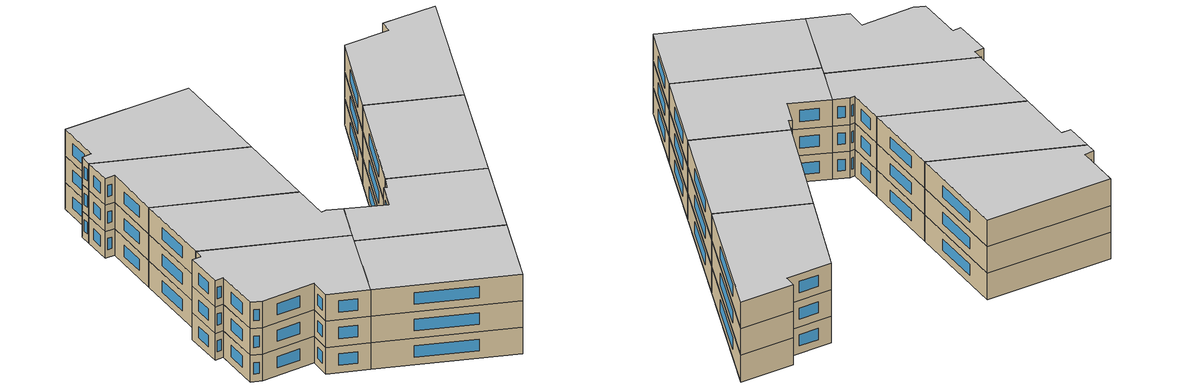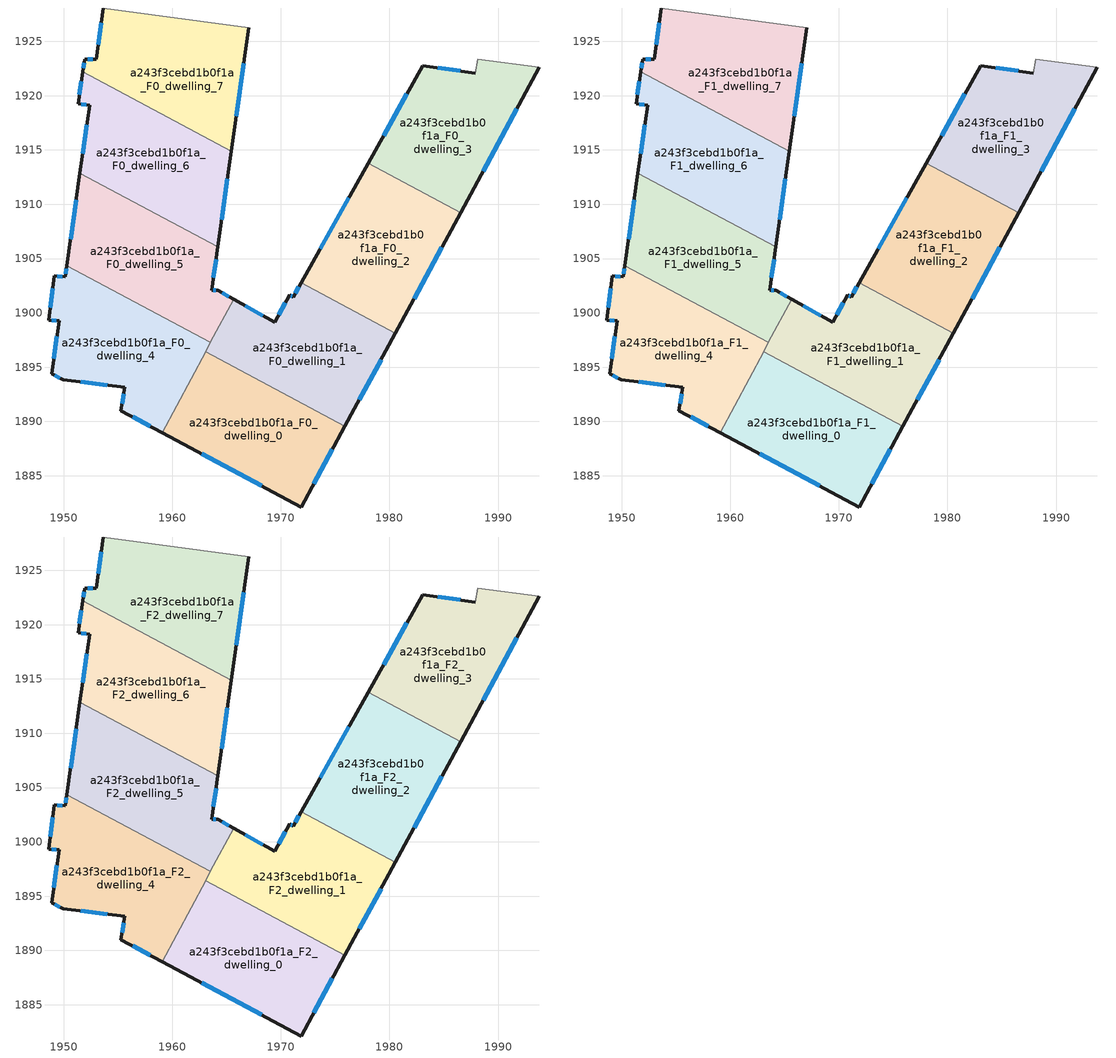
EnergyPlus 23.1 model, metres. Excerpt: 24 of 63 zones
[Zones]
a243f3cebd1b0f1a_F0_dwelling_0
 floor ground (EU_floor_Construction): 1975.91,1889.56 1971.88,1882.13 1959.08,1888.97 1963.07,1896.42 z0
 wall outside (EU_wall_Construction): 1959.08,1888.97 1971.88,1882.13 1975.91,1889.56 z0:3
 wall to a243f3cebd1b0f1a_F0_dwelling_1 (EU_wall_Construction): 1975.91,1889.56 1963.07,1896.42 z0:3
 wall to a243f3cebd1b0f1a_F0_dwelling_4 (EU_wall_Construction): 1963.07,1896.42 1959.08,1888.97 z0:3
 window (EU_Window_Construction): 1973.03,1884.25 1974.76,1887.44 / 1962.74,1887.01 1968.22,1884.08 z0.86:2.14
a243f3cebd1b0f1a_F0_dwelling_1
 floor ground (EU_floor_Construction): 1980.55,1898.13 1975.91,1889.56 1963.07,1896.42 1965.65,1901.26 1969.44,1899.12 1970.8,1901.66 1971.14,1901.45 1971.88,1902.77 z0
 wall outside (EU_wall_Construction): 1975.91,1889.56 1980.55,1898.13 / 1971.88,1902.77 1971.14,1901.45 1970.8,1901.66 1969.44,1899.12 1965.65,1901.26 z0:3
 wall to a243f3cebd1b0f1a_F0_dwelling_2 (EU_wall_Construction): 1980.55,1898.13 1971.88,1902.77 z0:3
 wall to a243f3cebd1b0f1a_F0_dwelling_5 (EU_wall_Construction): 1965.65,1901.26 1963.52,1897.28 z0:3
 wall to a243f3cebd1b0f1a_F0_dwelling_4 (EU_wall_Construction): 1963.52,1897.28 1963.07,1896.42 z0:3
 window (EU_Window_Construction): 1977.23,1892.01 1979.23,1895.68 / 1968.36,1899.73 1966.73,1900.65 / 1970.41,1900.94 1969.83,1899.85 / 1971.04,1901.51 1970.9,1901.6 / 1971.67,1902.39 1971.35,1901.83 z0.86:2.14
a243f3cebd1b0f1a_F0_dwelling_2
 floor ground (EU_floor_Construction): 1986.55,1909.21 1980.55,1898.13 1971.88,1902.77 1978.03,1913.77 z0
 wall outside (EU_wall_Construction): 1978.03,1913.77 1971.88,1902.77 / 1980.55,1898.13 1986.55,1909.21 z0:3
 wall to a243f3cebd1b0f1a_F0_dwelling_3 (EU_wall_Construction): 1986.55,1909.21 1978.03,1913.77 z0:3
 window (EU_Window_Construction): 1976.27,1910.62 1973.64,1905.91 / 1982.27,1901.3 1984.84,1906.04 z0.86:2.14
a243f3cebd1b0f1a_F0_dwelling_3
 floor ground (EU_floor_Construction): 1993.81,1922.6 1986.55,1909.21 1978.03,1913.77 1983.05,1922.75 1987.9,1922.09 1988.12,1923.38 z0
 wall outside (EU_wall_Construction): 1986.55,1909.21 1993.81,1922.6 / 1987.9,1922.09 1983.05,1922.75 1978.03,1913.77 z0:3
 wall adiabatic (EU_wall_Construction): 1993.81,1922.6 1988.12,1923.38 1987.9,1922.09 z0:3
 window (EU_Window_Construction): 1988.63,1913.04 1991.74,1918.77 / 1981.62,1920.18 1979.46,1916.33 / 1986.51,1922.28 1984.44,1922.56 z0.86:2.14
a243f3cebd1b0f1a_F0_dwelling_4
 floor ground (EU_floor_Construction): 1963.52,1897.28 1959.08,1888.97 1955.27,1891 1955.64,1893.17 1949.97,1893.84 1948.9,1894.41 1949.58,1899.26 1948.62,1899.32 1949.14,1903.42 1950.16,1903.3 1950.3,1904.34 z0
 wall outside (EU_wall_Construction): 1950.3,1904.34 1950.16,1903.3 1949.14,1903.42 1948.62,1899.32 1949.58,1899.26 1948.9,1894.41 1949.97,1893.84 1955.64,1893.17 1955.27,1891 1959.08,1888.97 z0:3
 wall to a243f3cebd1b0f1a_F0_dwelling_5 (EU_wall_Construction): 1963.52,1897.28 1950.3,1904.34 z0:3
 window (EU_Window_Construction): 1951.59,1893.65 1954.02,1893.36 / 1949.21,1894.25 1949.67,1894 / 1949.39,1897.87 1949.1,1895.8 / 1948.89,1899.3 1949.31,1899.27 / 1948.99,1902.25 1948.77,1900.49 / 1949.87,1903.34 1949.43,1903.39 / 1950.26,1904.05 1950.2,1903.6 / 1956.36,1890.42 1957.99,1889.55 / 1955.53,1892.55 1955.38,1891.62 z0.86:2.14
a243f3cebd1b0f1a_F0_dwelling_5
 floor ground (EU_floor_Construction): 1964.2,1906.09 1963.64,1902.09 1964.17,1902.09 1965.65,1901.26 1963.52,1897.28 1950.3,1904.34 1951.51,1912.87 z0
 wall outside (EU_wall_Construction): 1951.51,1912.87 1950.3,1904.34 / 1965.65,1901.26 1964.17,1902.09 1963.64,1902.09 1964.2,1906.09 z0:3
 wall to a243f3cebd1b0f1a_F0_dwelling_6 (EU_wall_Construction): 1964.2,1906.09 1951.51,1912.87 z0:3
 window (EU_Window_Construction): 1951.16,1910.44 1950.65,1906.78 / 1963.8,1903.23 1964.04,1904.95 / 1964.02,1902.09 1963.79,1902.09 / 1965.23,1901.49 1964.59,1901.85 z0.86:2.14
a243f3cebd1b0f1a_F0_dwelling_6
 floor ground (EU_floor_Construction): 1965.44,1914.88 1964.2,1906.09 1951.51,1912.87 1952.39,1919.11 1951.34,1919.24 1951.76,1922.19 z0
 wall outside (EU_wall_Construction): 1964.2,1906.09 1965.44,1914.88 / 1951.76,1922.19 1951.34,1919.24 1952.39,1919.11 1951.51,1912.87 z0:3
 wall to a243f3cebd1b0f1a_F0_dwelling_7 (EU_wall_Construction): 1965.44,1914.88 1951.76,1922.19 z0:3
 window (EU_Window_Construction): 1964.55,1908.6 1965.08,1912.36 / 1952.14,1917.33 1951.76,1914.66 / 1951.64,1919.2 1952.09,1919.15 / 1951.64,1921.34 1951.46,1920.08 z0.86:2.14
a243f3cebd1b0f1a_F0_dwelling_7
 floor ground (EU_floor_Construction): 1967.04,1926.25 1965.44,1914.88 1951.76,1922.19 1951.93,1923.38 1952.98,1923.33 1953.65,1928.07 z0
 wall outside (EU_wall_Construction): 1965.44,1914.88 1967.04,1926.25 / 1953.65,1928.07 1952.98,1923.33 1951.93,1923.38 1951.76,1922.19 z0:3
 wall adiabatic (EU_wall_Construction): 1967.04,1926.25 1953.65,1928.07 z0:3
 window (EU_Window_Construction): 1965.89,1918.13 1966.58,1923 / 1951.88,1923.04 1951.81,1922.53 / 1952.68,1923.34 1952.23,1923.36 / 1953.46,1926.72 1953.18,1924.69 z0.86:2.14
a243f3cebd1b0f1a_F1_dwelling_0
 floor to a243f3cebd1b0f1a_F0_dwelling_0 (EU_floor_Construction): 1975.91,1889.56 1971.88,1882.13 1959.08,1888.97 1963.07,1896.42 z3
 wall outside (EU_wall_Construction): 1959.08,1888.97 1971.88,1882.13 1975.91,1889.56 z3:6
 wall to a243f3cebd1b0f1a_F1_dwelling_1 (EU_wall_Construction): 1975.91,1889.56 1963.07,1896.42 z3:6
 wall to a243f3cebd1b0f1a_F1_dwelling_4 (EU_wall_Construction): 1963.07,1896.42 1959.08,1888.97 z3:6
 window (EU_Window_Construction): 1973.03,1884.25 1974.76,1887.44 / 1962.74,1887.01 1968.22,1884.08 z3.86:5.14
a243f3cebd1b0f1a_F1_dwelling_1
 floor to a243f3cebd1b0f1a_F0_dwelling_1 (EU_floor_Construction): 1980.55,1898.13 1975.91,1889.56 1963.07,1896.42 1965.65,1901.26 1969.44,1899.12 1970.8,1901.66 1971.14,1901.45 1971.88,1902.77 z3
 wall outside (EU_wall_Construction): 1975.91,1889.56 1980.55,1898.13 / 1971.88,1902.77 1971.14,1901.45 1970.8,1901.66 1969.44,1899.12 1965.65,1901.26 z3:6
 wall to a243f3cebd1b0f1a_F1_dwelling_2 (EU_wall_Construction): 1980.55,1898.13 1971.88,1902.77 z3:6
 wall to a243f3cebd1b0f1a_F1_dwelling_5 (EU_wall_Construction): 1965.65,1901.26 1963.52,1897.28 z3:6
 wall to a243f3cebd1b0f1a_F1_dwelling_4 (EU_wall_Construction): 1963.52,1897.28 1963.07,1896.42 z3:6
 window (EU_Window_Construction): 1977.23,1892.01 1979.23,1895.68 / 1968.36,1899.73 1966.73,1900.65 / 1970.41,1900.94 1969.83,1899.85 / 1971.04,1901.51 1970.9,1901.6 / 1971.67,1902.39 1971.35,1901.83 z3.86:5.14
a243f3cebd1b0f1a_F1_dwelling_2
 floor to a243f3cebd1b0f1a_F0_dwelling_2 (EU_floor_Construction): 1986.55,1909.21 1980.55,1898.13 1971.88,1902.77 1978.03,1913.77 z3
 wall outside (EU_wall_Construction): 1978.03,1913.77 1971.88,1902.77 / 1980.55,1898.13 1986.55,1909.21 z3:6
 wall to a243f3cebd1b0f1a_F1_dwelling_3 (EU_wall_Construction): 1986.55,1909.21 1978.03,1913.77 z3:6
 window (EU_Window_Construction): 1976.27,1910.62 1973.64,1905.91 / 1982.27,1901.3 1984.84,1906.04 z3.86:5.14
a243f3cebd1b0f1a_F1_dwelling_3
 floor to a243f3cebd1b0f1a_F0_dwelling_3 (EU_floor_Construction): 1993.81,1922.6 1986.55,1909.21 1978.03,1913.77 1983.05,1922.75 1987.9,1922.09 1988.12,1923.38 z3
 wall outside (EU_wall_Construction): 1986.55,1909.21 1993.81,1922.6 / 1987.9,1922.09 1983.05,1922.75 1978.03,1913.77 z3:6
 wall adiabatic (EU_wall_Construction): 1993.81,1922.6 1988.12,1923.38 1987.9,1922.09 z3:6
 window (EU_Window_Construction): 1988.63,1913.04 1991.74,1918.77 / 1981.62,1920.18 1979.46,1916.33 / 1986.51,1922.28 1984.44,1922.56 z3.86:5.14
a243f3cebd1b0f1a_F1_dwelling_4
 floor to a243f3cebd1b0f1a_F0_dwelling_4 (EU_floor_Construction): 1963.52,1897.28 1959.08,1888.97 1955.27,1891 1955.64,1893.17 1949.97,1893.84 1948.9,1894.41 1949.58,1899.26 1948.62,1899.32 1949.14,1903.42 1950.16,1903.3 1950.3,1904.34 z3
 wall outside (EU_wall_Construction): 1950.3,1904.34 1950.16,1903.3 1949.14,1903.42 1948.62,1899.32 1949.58,1899.26 1948.9,1894.41 1949.97,1893.84 1955.64,1893.17 1955.27,1891 1959.08,1888.97 z3:6
 wall to a243f3cebd1b0f1a_F1_dwelling_5 (EU_wall_Construction): 1963.52,1897.28 1950.3,1904.34 z3:6
 window (EU_Window_Construction): 1951.59,1893.65 1954.02,1893.36 / 1949.21,1894.25 1949.67,1894 / 1949.39,1897.87 1949.1,1895.8 / 1948.89,1899.3 1949.31,1899.27 / 1948.99,1902.25 1948.77,1900.49 / 1949.87,1903.34 1949.43,1903.39 / 1950.26,1904.05 1950.2,1903.6 / 1956.36,1890.42 1957.99,1889.55 / 1955.53,1892.55 1955.38,1891.62 z3.86:5.14
a243f3cebd1b0f1a_F1_dwelling_5
 floor to a243f3cebd1b0f1a_F0_dwelling_5 (EU_floor_Construction): 1964.2,1906.09 1963.64,1902.09 1964.17,1902.09 1965.65,1901.26 1963.52,1897.28 1950.3,1904.34 1951.51,1912.87 z3
 wall outside (EU_wall_Construction): 1951.51,1912.87 1950.3,1904.34 / 1965.65,1901.26 1964.17,1902.09 1963.64,1902.09 1964.2,1906.09 z3:6
 wall to a243f3cebd1b0f1a_F1_dwelling_6 (EU_wall_Construction): 1964.2,1906.09 1951.51,1912.87 z3:6
 window (EU_Window_Construction): 1951.16,1910.44 1950.65,1906.78 / 1963.8,1903.23 1964.04,1904.95 / 1964.02,1902.09 1963.79,1902.09 / 1965.23,1901.49 1964.59,1901.85 z3.86:5.14
a243f3cebd1b0f1a_F1_dwelling_6
 floor to a243f3cebd1b0f1a_F0_dwelling_6 (EU_floor_Construction): 1965.44,1914.88 1964.2,1906.09 1951.51,1912.87 1952.39,1919.11 1951.34,1919.24 1951.76,1922.19 z3
 wall outside (EU_wall_Construction): 1964.2,1906.09 1965.44,1914.88 / 1951.76,1922.19 1951.34,1919.24 1952.39,1919.11 1951.51,1912.87 z3:6
 wall to a243f3cebd1b0f1a_F1_dwelling_7 (EU_wall_Construction): 1965.44,1914.88 1951.76,1922.19 z3:6
 window (EU_Window_Construction): 1964.55,1908.6 1965.08,1912.36 / 1952.14,1917.33 1951.76,1914.66 / 1951.64,1919.2 1952.09,1919.15 / 1951.64,1921.34 1951.46,1920.08 z3.86:5.14
a243f3cebd1b0f1a_F1_dwelling_7
 floor to a243f3cebd1b0f1a_F0_dwelling_7 (EU_floor_Construction): 1967.04,1926.25 1965.44,1914.88 1951.76,1922.19 1951.93,1923.38 1952.98,1923.33 1953.65,1928.07 z3
 wall outside (EU_wall_Construction): 1965.44,1914.88 1967.04,1926.25 / 1953.65,1928.07 1952.98,1923.33 1951.93,1923.38 1951.76,1922.19 z3:6
 wall adiabatic (EU_wall_Construction): 1967.04,1926.25 1953.65,1928.07 z3:6
 window (EU_Window_Construction): 1965.89,1918.13 1966.58,1923 / 1951.88,1923.04 1951.81,1922.53 / 1952.68,1923.34 1952.23,1923.36 / 1953.46,1926.72 1953.18,1924.69 z3.86:5.14
a243f3cebd1b0f1a_F2_dwelling_0
 floor to a243f3cebd1b0f1a_F1_dwelling_0 (EU_floor_Construction): 1975.91,1889.56 1971.88,1882.13 1959.08,1888.97 1963.07,1896.42 z6
 wall outside (EU_wall_Construction): 1959.08,1888.97 1971.88,1882.13 1975.91,1889.56 z6:9
 wall to a243f3cebd1b0f1a_F2_dwelling_1 (EU_wall_Construction): 1975.91,1889.56 1963.07,1896.42 z6:9
 wall to a243f3cebd1b0f1a_F2_dwelling_4 (EU_wall_Construction): 1963.07,1896.42 1959.08,1888.97 z6:9
 window (EU_Window_Construction): 1973.03,1884.25 1974.76,1887.44 / 1962.74,1887.01 1968.22,1884.08 z6.86:8.14
 ceiling to a243f3cebd1b0f1a_F3_dwelling_0 (EU_floor_Construction): 1971.88,1882.13 1975.91,1889.56 1963.07,1896.42 1959.08,1888.97 z9
a243f3cebd1b0f1a_F2_dwelling_1
 floor to a243f3cebd1b0f1a_F1_dwelling_1 (EU_floor_Construction): 1980.55,1898.13 1975.91,1889.56 1963.07,1896.42 1965.65,1901.26 1969.44,1899.12 1970.8,1901.66 1971.14,1901.45 1971.88,1902.77 z6
 wall outside (EU_wall_Construction): 1975.91,1889.56 1980.55,1898.13 / 1971.88,1902.77 1971.14,1901.45 1970.8,1901.66 1969.44,1899.12 1965.65,1901.26 z6:9
 wall to a243f3cebd1b0f1a_F2_dwelling_2 (EU_wall_Construction): 1980.55,1898.13 1971.88,1902.77 z6:9
 wall to a243f3cebd1b0f1a_F2_dwelling_5 (EU_wall_Construction): 1965.65,1901.26 1963.52,1897.28 z6:9
 wall to a243f3cebd1b0f1a_F2_dwelling_4 (EU_wall_Construction): 1963.52,1897.28 1963.07,1896.42 z6:9
 window (EU_Window_Construction): 1977.23,1892.01 1979.23,1895.68 / 1968.36,1899.73 1966.73,1900.65 / 1970.41,1900.94 1969.83,1899.85 / 1971.04,1901.51 1970.9,1901.6 / 1971.67,1902.39 1971.35,1901.83 z6.86:8.14
 ceiling to a243f3cebd1b0f1a_F3_dwelling_1 (EU_floor_Construction): 1975.91,1889.56 1980.55,1898.13 1971.88,1902.77 1971.14,1901.45 1970.8,1901.66 1969.44,1899.12 1965.65,1901.26 1963.07,1896.42 z9
a243f3cebd1b0f1a_F2_dwelling_2
 floor to a243f3cebd1b0f1a_F1_dwelling_2 (EU_floor_Construction): 1986.55,1909.21 1980.55,1898.13 1971.88,1902.77 1978.03,1913.77 z6
 wall outside (EU_wall_Construction): 1978.03,1913.77 1971.88,1902.77 / 1980.55,1898.13 1986.55,1909.21 z6:9
 wall to a243f3cebd1b0f1a_F2_dwelling_3 (EU_wall_Construction): 1986.55,1909.21 1978.03,1913.77 z6:9
 window (EU_Window_Construction): 1976.27,1910.62 1973.64,1905.91 / 1982.27,1901.3 1984.84,1906.04 z6.86:8.14
 ceiling to a243f3cebd1b0f1a_F3_dwelling_2 (EU_floor_Construction): 1980.55,1898.13 1986.55,1909.21 1978.03,1913.77 1971.88,1902.77 z9
a243f3cebd1b0f1a_F2_dwelling_3
 floor to a243f3cebd1b0f1a_F1_dwelling_3 (EU_floor_Construction): 1993.81,1922.6 1986.55,1909.21 1978.03,1913.77 1983.05,1922.75 1987.9,1922.09 1988.12,1923.38 z6
 wall outside (EU_wall_Construction): 1986.55,1909.21 1993.81,1922.6 / 1987.9,1922.09 1983.05,1922.75 1978.03,1913.77 z6:9
 wall adiabatic (EU_wall_Construction): 1993.81,1922.6 1988.12,1923.38 1987.9,1922.09 z6:9
 window (EU_Window_Construction): 1988.63,1913.04 1991.74,1918.77 / 1981.62,1920.18 1979.46,1916.33 / 1986.51,1922.28 1984.44,1922.56 z6.86:8.14
 ceiling to a243f3cebd1b0f1a_F3_dwelling_3 (EU_floor_Construction): 1986.55,1909.21 1993.81,1922.6 1988.12,1923.38 1987.9,1922.09 1983.05,1922.75 1978.03,1913.77 z9
a243f3cebd1b0f1a_F2_dwelling_4
 floor to a243f3cebd1b0f1a_F1_dwelling_4 (EU_floor_Construction): 1963.52,1897.28 1959.08,1888.97 1955.27,1891 1955.64,1893.17 1949.97,1893.84 1948.9,1894.41 1949.58,1899.26 1948.62,1899.32 1949.14,1903.42 1950.16,1903.3 1950.3,1904.34 z6
 wall outside (EU_wall_Construction): 1950.3,1904.34 1950.16,1903.3 1949.14,1903.42 1948.62,1899.32 1949.58,1899.26 1948.9,1894.41 1949.97,1893.84 1955.64,1893.17 1955.27,1891 1959.08,1888.97 z6:9
 wall to a243f3cebd1b0f1a_F2_dwelling_5 (EU_wall_Construction): 1963.52,1897.28 1950.3,1904.34 z6:9
 window (EU_Window_Construction): 1951.59,1893.65 1954.02,1893.36 / 1949.21,1894.25 1949.67,1894 / 1949.39,1897.87 1949.1,1895.8 / 1948.89,1899.3 1949.31,1899.27 / 1948.99,1902.25 1948.77,1900.49 / 1949.87,1903.34 1949.43,1903.39 / 1950.26,1904.05 1950.2,1903.6 / 1956.36,1890.42 1957.99,1889.55 / 1955.53,1892.55 1955.38,1891.62 z6.86:8.14
 ceiling to a243f3cebd1b0f1a_F3_dwelling_4 (EU_floor_Construction): 1959.08,1888.97 1963.52,1897.28 1950.3,1904.34 1950.16,1903.3 1949.14,1903.42 1948.62,1899.32 1949.58,1899.26 1948.9,1894.41 1949.97,1893.84 1955.64,1893.17 1955.27,1891 z9
a243f3cebd1b0f1a_F2_dwelling_5
 floor to a243f3cebd1b0f1a_F1_dwelling_5 (EU_floor_Construction): 1964.2,1906.09 1963.64,1902.09 1964.17,1902.09 1965.65,1901.26 1963.52,1897.28 1950.3,1904.34 1951.51,1912.87 z6
 wall outside (EU_wall_Construction): 1951.51,1912.87 1950.3,1904.34 / 1965.65,1901.26 1964.17,1902.09 1963.64,1902.09 1964.2,1906.09 z6:9
 wall to a243f3cebd1b0f1a_F2_dwelling_6 (EU_wall_Construction): 1964.2,1906.09 1951.51,1912.87 z6:9
 window (EU_Window_Construction): 1951.16,1910.44 1950.65,1906.78 / 1963.8,1903.23 1964.04,1904.95 / 1964.02,1902.09 1963.79,1902.09 / 1965.23,1901.49 1964.59,1901.85 z6.86:8.14
 ceiling to a243f3cebd1b0f1a_F3_dwelling_5 (EU_floor_Construction): 1963.52,1897.28 1965.65,1901.26 1964.17,1902.09 1963.64,1902.09 1964.2,1906.09 1951.51,1912.87 1950.3,1904.34 z9
a243f3cebd1b0f1a_F2_dwelling_6
 floor to a243f3cebd1b0f1a_F1_dwelling_6 (EU_floor_Construction): 1965.44,1914.88 1964.2,1906.09 1951.51,1912.87 1952.39,1919.11 1951.34,1919.24 1951.76,1922.19 z6
 wall outside (EU_wall_Construction): 1964.2,1906.09 1965.44,1914.88 / 1951.76,1922.19 1951.34,1919.24 1952.39,1919.11 1951.51,1912.87 z6:9
 wall to a243f3cebd1b0f1a_F2_dwelling_7 (EU_wall_Construction): 1965.44,1914.88 1951.76,1922.19 z6:9
 window (EU_Window_Construction): 1964.55,1908.6 1965.08,1912.36 / 1952.14,1917.33 1951.76,1914.66 / 1951.64,1919.2 1952.09,1919.15 / 1951.64,1921.34 1951.46,1920.08 z6.86:8.14
 ceiling to a243f3cebd1b0f1a_F3_dwelling_6 (EU_floor_Construction): 1964.2,1906.09 1965.44,1914.88 1951.76,1922.19 1951.34,1919.24 1952.39,1919.11 1951.51,1912.87 z9
a243f3cebd1b0f1a_F2_dwelling_7
 floor to a243f3cebd1b0f1a_F1_dwelling_7 (EU_floor_Construction): 1967.04,1926.25 1965.44,1914.88 1951.76,1922.19 1951.93,1923.38 1952.98,1923.33 1953.65,1928.07 z6
 wall outside (EU_wall_Construction): 1965.44,1914.88 1967.04,1926.25 / 1953.65,1928.07 1952.98,1923.33 1951.93,1923.38 1951.76,1922.19 z6:9
 wall adiabatic (EU_wall_Construction): 1967.04,1926.25 1953.65,1928.07 z6:9
 window (EU_Window_Construction): 1965.89,1918.13 1966.58,1923 / 1951.88,1923.04 1951.81,1922.53 / 1952.68,1923.34 1952.23,1923.36 / 1953.46,1926.72 1953.18,1924.69 z6.86:8.14
 ceiling to a243f3cebd1b0f1a_F3_dwelling_7 (EU_floor_Construction): 1965.44,1914.88 1967.04,1926.25 1953.65,1928.07 1952.98,1923.33 1951.93,1923.38 1951.76,1922.19 z9
[Building]
EU S2 Campaign: North Axis=0; Terrain=City; Solar Distribution=FullExterior
[Site:Location]
Helsinki-Vantaa.AP: Latitude=60.317; Longitude=24.963; Time Zone=2; Elevation=54.6
[SizingPeriod:WeatherFileDays]
AnnualSizingPeriod: Begin Month=1; Begin Day of Month=1; End Month=12; End Day of Month=31; Day of Week for Start Day=Monday; Use Weather File Daylight Saving Period=No; Use Weather File Rain and Snow Indicators=No
[MATERIAL]
EU_InternalMass_Material: Roughness=MediumRough; Thickness=0.1; Conductivity=1; Density=1800; Specific Heat=900; Thermal Absorptance=0.9; Solar Absorptance=0.7; Visible Absorptance=0.7
[MATERIAL:NOMASS] Roughness=MediumRough; Thermal Absorptance=0.9; Solar Absorptance=0.7; Visible Absorptance=0.7
Name | Thermal Resistance
EU_wall_NoMass | 1.10183
EU_floor_NoMass | 1.70606
[WINDOWMATERIAL:SIMPLEGLAZINGSYSTEM]
EU_Window_SimpleGlazing: UFactor=3.11035; Solar Heat Gain Coefficient=0.8; Visible Transmittance=0.8
[CONSTRUCTION]
EU_wall_Construction: EU_wall_NoMass
EU_floor_Construction: EU_floor_NoMass
EU_Window_Construction: EU_Window_SimpleGlazing
EU_InternalMass_Construction: EU_InternalMass_Material
[ZONE] Type=1; Multiplier=1; Ceiling Height=autocalculate; Floor Area=autocalculate; Part of Total Floor Area=Yes
Name | Volume
a243f3cebd1b0f1a_F0_dwelling_0; a243f3cebd1b0f1a_F1_dwelling_0; a243f3cebd1b0f1a_F2_dwelling_0 | 368.547
a243f3cebd1b0f1a_F0_dwelling_1; a243f3cebd1b0f1a_F1_dwelling_1; a243f3cebd1b0f1a_F2_dwelling_1 | 368.505
a243f3cebd1b0f1a_F0_dwelling_2; a243f3cebd1b0f1a_F1_dwelling_2; a243f3cebd1b0f1a_F2_dwelling_2 | 368.54
a243f3cebd1b0f1a_F0_dwelling_3; a243f3cebd1b0f1a_F1_dwelling_3; a243f3cebd1b0f1a_F2_dwelling_3 | 368.542
a243f3cebd1b0f1a_F0_dwelling_4; a243f3cebd1b0f1a_F1_dwelling_4; a243f3cebd1b0f1a_F2_dwelling_4 | 368.519
a243f3cebd1b0f1a_F0_dwelling_5; a243f3cebd1b0f1a_F1_dwelling_5; a243f3cebd1b0f1a_F2_dwelling_5 | 368.523
a243f3cebd1b0f1a_F0_dwelling_6; a243f3cebd1b0f1a_F1_dwelling_6; a243f3cebd1b0f1a_F2_dwelling_6 | 368.536
a243f3cebd1b0f1a_F0_dwelling_7; a243f3cebd1b0f1a_F1_dwelling_7; a243f3cebd1b0f1a_F2_dwelling_7 | 368.525
[INTERNALMASS] Construction=EU_InternalMass_Construction
Name | Zone or ZoneList | Surface Area
a243f3cebd1b0f1a_F0_dwelling_0_EU_InternalMass | a243f3cebd1b0f1a_F0_dwelling_0 | 122.849
a243f3cebd1b0f1a_F0_dwelling_1_EU_InternalMass | a243f3cebd1b0f1a_F0_dwelling_1 | 122.835
a243f3cebd1b0f1a_F0_dwelling_2_EU_InternalMass | a243f3cebd1b0f1a_F0_dwelling_2 | 122.846
a243f3cebd1b0f1a_F0_dwelling_3_EU_InternalMass | a243f3cebd1b0f1a_F0_dwelling_3 | 122.847
a243f3cebd1b0f1a_F0_dwelling_4_EU_InternalMass | a243f3cebd1b0f1a_F0_dwelling_4 | 122.84
a243f3cebd1b0f1a_F0_dwelling_5_EU_InternalMass | a243f3cebd1b0f1a_F0_dwelling_5 | 122.841
a243f3cebd1b0f1a_F0_dwelling_6_EU_InternalMass | a243f3cebd1b0f1a_F0_dwelling_6 | 122.845
a243f3cebd1b0f1a_F0_dwelling_7_EU_InternalMass | a243f3cebd1b0f1a_F0_dwelling_7 | 122.842
a243f3cebd1b0f1a_F1_dwelling_0_EU_InternalMass | a243f3cebd1b0f1a_F1_dwelling_0 | 122.849
a243f3cebd1b0f1a_F1_dwelling_1_EU_InternalMass | a243f3cebd1b0f1a_F1_dwelling_1 | 122.835
a243f3cebd1b0f1a_F1_dwelling_2_EU_InternalMass | a243f3cebd1b0f1a_F1_dwelling_2 | 122.846
a243f3cebd1b0f1a_F1_dwelling_3_EU_InternalMass | a243f3cebd1b0f1a_F1_dwelling_3 | 122.847
a243f3cebd1b0f1a_F1_dwelling_4_EU_InternalMass | a243f3cebd1b0f1a_F1_dwelling_4 | 122.84
a243f3cebd1b0f1a_F1_dwelling_5_EU_InternalMass | a243f3cebd1b0f1a_F1_dwelling_5 | 122.841
a243f3cebd1b0f1a_F1_dwelling_6_EU_InternalMass | a243f3cebd1b0f1a_F1_dwelling_6 | 122.845
a243f3cebd1b0f1a_F1_dwelling_7_EU_InternalMass | a243f3cebd1b0f1a_F1_dwelling_7 | 122.842
a243f3cebd1b0f1a_F2_dwelling_0_EU_InternalMass | a243f3cebd1b0f1a_F2_dwelling_0 | 122.849
a243f3cebd1b0f1a_F2_dwelling_1_EU_InternalMass | a243f3cebd1b0f1a_F2_dwelling_1 | 122.835
a243f3cebd1b0f1a_F2_dwelling_2_EU_InternalMass | a243f3cebd1b0f1a_F2_dwelling_2 | 122.846
a243f3cebd1b0f1a_F2_dwelling_3_EU_InternalMass | a243f3cebd1b0f1a_F2_dwelling_3 | 122.847
a243f3cebd1b0f1a_F2_dwelling_4_EU_InternalMass | a243f3cebd1b0f1a_F2_dwelling_4 | 122.84
a243f3cebd1b0f1a_F2_dwelling_5_EU_InternalMass | a243f3cebd1b0f1a_F2_dwelling_5 | 122.841
a243f3cebd1b0f1a_F2_dwelling_6_EU_InternalMass | a243f3cebd1b0f1a_F2_dwelling_6 | 122.845
a243f3cebd1b0f1a_F2_dwelling_7_EU_InternalMass | a243f3cebd1b0f1a_F2_dwelling_7 | 122.842
[OTHEREQUIPMENT] Fuel Type=Electricity; Design Level Calculation Method=Watts/Area; Power per Zone Floor Area=1; Fraction Latent=0; Fraction Radiant=0; Fraction Lost=0; Carbon Dioxide Generation Rate=0; EndUse Subcategory=EU_Step8_InternalGains
Name | Zone or ZoneList or Space or SpaceList | Schedule
EU_Step8_InternalGain_a243f3cebd1b0f1a_F0_dwelling_0_f000 | a243f3cebd1b0f1a_F0_dwelling_0 | EU_Step8_GainSchedule_a243f3cebd1b0f1a_F0_dwelling_0_f000
EU_Step8_InternalGain_a243f3cebd1b0f1a_F0_dwelling_1_f000 | a243f3cebd1b0f1a_F0_dwelling_1 | EU_Step8_GainSchedule_a243f3cebd1b0f1a_F0_dwelling_1_f000
EU_Step8_InternalGain_a243f3cebd1b0f1a_F0_dwelling_2_f000 | a243f3cebd1b0f1a_F0_dwelling_2 | EU_Step8_GainSchedule_a243f3cebd1b0f1a_F0_dwelling_2_f000
EU_Step8_InternalGain_a243f3cebd1b0f1a_F0_dwelling_3_f000 | a243f3cebd1b0f1a_F0_dwelling_3 | EU_Step8_GainSchedule_a243f3cebd1b0f1a_F0_dwelling_3_f000
EU_Step8_InternalGain_a243f3cebd1b0f1a_F0_dwelling_4_f000 | a243f3cebd1b0f1a_F0_dwelling_4 | EU_Step8_GainSchedule_a243f3cebd1b0f1a_F0_dwelling_4_f000
EU_Step8_InternalGain_a243f3cebd1b0f1a_F0_dwelling_5_f000 | a243f3cebd1b0f1a_F0_dwelling_5 | EU_Step8_GainSchedule_a243f3cebd1b0f1a_F0_dwelling_5_f000
EU_Step8_InternalGain_a243f3cebd1b0f1a_F0_dwelling_6_f000 | a243f3cebd1b0f1a_F0_dwelling_6 | EU_Step8_GainSchedule_a243f3cebd1b0f1a_F0_dwelling_6_f000
EU_Step8_InternalGain_a243f3cebd1b0f1a_F0_dwelling_7_f000 | a243f3cebd1b0f1a_F0_dwelling_7 | EU_Step8_GainSchedule_a243f3cebd1b0f1a_F0_dwelling_7_f000
EU_Step8_InternalGain_a243f3cebd1b0f1a_F1_dwelling_0_f000 | a243f3cebd1b0f1a_F1_dwelling_0 | EU_Step8_GainSchedule_a243f3cebd1b0f1a_F1_dwelling_0_f000
EU_Step8_InternalGain_a243f3cebd1b0f1a_F1_dwelling_1_f000 | a243f3cebd1b0f1a_F1_dwelling_1 | EU_Step8_GainSchedule_a243f3cebd1b0f1a_F1_dwelling_1_f000
EU_Step8_InternalGain_a243f3cebd1b0f1a_F1_dwelling_2_f000 | a243f3cebd1b0f1a_F1_dwelling_2 | EU_Step8_GainSchedule_a243f3cebd1b0f1a_F1_dwelling_2_f000
EU_Step8_InternalGain_a243f3cebd1b0f1a_F1_dwelling_3_f000 | a243f3cebd1b0f1a_F1_dwelling_3 | EU_Step8_GainSchedule_a243f3cebd1b0f1a_F1_dwelling_3_f000
EU_Step8_InternalGain_a243f3cebd1b0f1a_F1_dwelling_4_f000 | a243f3cebd1b0f1a_F1_dwelling_4 | EU_Step8_GainSchedule_a243f3cebd1b0f1a_F1_dwelling_4_f000
EU_Step8_InternalGain_a243f3cebd1b0f1a_F1_dwelling_5_f000 | a243f3cebd1b0f1a_F1_dwelling_5 | EU_Step8_GainSchedule_a243f3cebd1b0f1a_F1_dwelling_5_f000
EU_Step8_InternalGain_a243f3cebd1b0f1a_F1_dwelling_6_f000 | a243f3cebd1b0f1a_F1_dwelling_6 | EU_Step8_GainSchedule_a243f3cebd1b0f1a_F1_dwelling_6_f000
EU_Step8_InternalGain_a243f3cebd1b0f1a_F1_dwelling_7_f000 | a243f3cebd1b0f1a_F1_dwelling_7 | EU_Step8_GainSchedule_a243f3cebd1b0f1a_F1_dwelling_7_f000
EU_Step8_InternalGain_a243f3cebd1b0f1a_F2_dwelling_0_f000 | a243f3cebd1b0f1a_F2_dwelling_0 | EU_Step8_GainSchedule_a243f3cebd1b0f1a_F2_dwelling_0_f000
EU_Step8_InternalGain_a243f3cebd1b0f1a_F2_dwelling_1_f000 | a243f3cebd1b0f1a_F2_dwelling_1 | EU_Step8_GainSchedule_a243f3cebd1b0f1a_F2_dwelling_1_f000
EU_Step8_InternalGain_a243f3cebd1b0f1a_F2_dwelling_2_f000 | a243f3cebd1b0f1a_F2_dwelling_2 | EU_Step8_GainSchedule_a243f3cebd1b0f1a_F2_dwelling_2_f000
EU_Step8_InternalGain_a243f3cebd1b0f1a_F2_dwelling_3_f000 | a243f3cebd1b0f1a_F2_dwelling_3 | EU_Step8_GainSchedule_a243f3cebd1b0f1a_F2_dwelling_3_f000
EU_Step8_InternalGain_a243f3cebd1b0f1a_F2_dwelling_4_f000 | a243f3cebd1b0f1a_F2_dwelling_4 | EU_Step8_GainSchedule_a243f3cebd1b0f1a_F2_dwelling_4_f000
EU_Step8_InternalGain_a243f3cebd1b0f1a_F2_dwelling_5_f000 | a243f3cebd1b0f1a_F2_dwelling_5 | EU_Step8_GainSchedule_a243f3cebd1b0f1a_F2_dwelling_5_f000
EU_Step8_InternalGain_a243f3cebd1b0f1a_F2_dwelling_6_f000 | a243f3cebd1b0f1a_F2_dwelling_6 | EU_Step8_GainSchedule_a243f3cebd1b0f1a_F2_dwelling_6_f000
EU_Step8_InternalGain_a243f3cebd1b0f1a_F2_dwelling_7_f000 | a243f3cebd1b0f1a_F2_dwelling_7 | EU_Step8_GainSchedule_a243f3cebd1b0f1a_F2_dwelling_7_f000
[ZONEVENTILATION:DESIGNFLOWRATE] Schedule=EU_AlwaysOn; Design Flow Rate Calculation Method=AirChanges/Hour; Air Changes per Hour=0.756316; Ventilation Type=Natural; Fan Pressure Rise=0; Fan Total Efficiency=1; Constant Term Coefficient=1; Temperature Term Coefficient=0; Velocity Term Coefficient=0; Velocity Squared Term Coefficient=0; Minimum Indoor Temperature=-100; Maximum Indoor Temperature=100; Delta Temperature=-100; Minimum Outdoor Temperature=-100; Maximum Outdoor Temperature=100; Maximum Wind Speed=40
Name | Zone or ZoneList or Space or SpaceList
EU_ConstantAir_a243f3cebd1b0f1a_F0_dwelling_0 | a243f3cebd1b0f1a_F0_dwelling_0
EU_ConstantAir_a243f3cebd1b0f1a_F0_dwelling_1 | a243f3cebd1b0f1a_F0_dwelling_1
EU_ConstantAir_a243f3cebd1b0f1a_F0_dwelling_2 | a243f3cebd1b0f1a_F0_dwelling_2
EU_ConstantAir_a243f3cebd1b0f1a_F0_dwelling_3 | a243f3cebd1b0f1a_F0_dwelling_3
EU_ConstantAir_a243f3cebd1b0f1a_F0_dwelling_4 | a243f3cebd1b0f1a_F0_dwelling_4
EU_ConstantAir_a243f3cebd1b0f1a_F0_dwelling_5 | a243f3cebd1b0f1a_F0_dwelling_5
EU_ConstantAir_a243f3cebd1b0f1a_F0_dwelling_6 | a243f3cebd1b0f1a_F0_dwelling_6
EU_ConstantAir_a243f3cebd1b0f1a_F0_dwelling_7 | a243f3cebd1b0f1a_F0_dwelling_7
EU_ConstantAir_a243f3cebd1b0f1a_F1_dwelling_0 | a243f3cebd1b0f1a_F1_dwelling_0
EU_ConstantAir_a243f3cebd1b0f1a_F1_dwelling_1 | a243f3cebd1b0f1a_F1_dwelling_1
EU_ConstantAir_a243f3cebd1b0f1a_F1_dwelling_2 | a243f3cebd1b0f1a_F1_dwelling_2
EU_ConstantAir_a243f3cebd1b0f1a_F1_dwelling_3 | a243f3cebd1b0f1a_F1_dwelling_3
EU_ConstantAir_a243f3cebd1b0f1a_F1_dwelling_4 | a243f3cebd1b0f1a_F1_dwelling_4
EU_ConstantAir_a243f3cebd1b0f1a_F1_dwelling_5 | a243f3cebd1b0f1a_F1_dwelling_5
EU_ConstantAir_a243f3cebd1b0f1a_F1_dwelling_6 | a243f3cebd1b0f1a_F1_dwelling_6
EU_ConstantAir_a243f3cebd1b0f1a_F1_dwelling_7 | a243f3cebd1b0f1a_F1_dwelling_7
EU_ConstantAir_a243f3cebd1b0f1a_F2_dwelling_0 | a243f3cebd1b0f1a_F2_dwelling_0
EU_ConstantAir_a243f3cebd1b0f1a_F2_dwelling_1 | a243f3cebd1b0f1a_F2_dwelling_1
EU_ConstantAir_a243f3cebd1b0f1a_F2_dwelling_2 | a243f3cebd1b0f1a_F2_dwelling_2
EU_ConstantAir_a243f3cebd1b0f1a_F2_dwelling_3 | a243f3cebd1b0f1a_F2_dwelling_3
EU_ConstantAir_a243f3cebd1b0f1a_F2_dwelling_4 | a243f3cebd1b0f1a_F2_dwelling_4
EU_ConstantAir_a243f3cebd1b0f1a_F2_dwelling_5 | a243f3cebd1b0f1a_F2_dwelling_5
EU_ConstantAir_a243f3cebd1b0f1a_F2_dwelling_6 | a243f3cebd1b0f1a_F2_dwelling_6
EU_ConstantAir_a243f3cebd1b0f1a_F2_dwelling_7 | a243f3cebd1b0f1a_F2_dwelling_7
[HVACTEMPLATE:THERMOSTAT] Constant Heating Setpoint=20; Constant Cooling Setpoint=50
EU_HeatOnly_a243f3cebd1b0f1a_F0_dwelling_0; EU_HeatOnly_a243f3cebd1b0f1a_F0_dwelling_1; EU_HeatOnly_a243f3cebd1b0f1a_F0_dwelling_2; EU_HeatOnly_a243f3cebd1b0f1a_F0_dwelling_3; EU_HeatOnly_a243f3cebd1b0f1a_F0_dwelling_4; EU_HeatOnly_a243f3cebd1b0f1a_F0_dwelling_5; EU_HeatOnly_a243f3cebd1b0f1a_F0_dwelling_6; EU_HeatOnly_a243f3cebd1b0f1a_F0_dwelling_7; EU_HeatOnly_a243f3cebd1b0f1a_F1_dwelling_0; EU_HeatOnly_a243f3cebd1b0f1a_F1_dwelling_1; EU_HeatOnly_a243f3cebd1b0f1a_F1_dwelling_2; EU_HeatOnly_a243f3cebd1b0f1a_F1_dwelling_3; EU_HeatOnly_a243f3cebd1b0f1a_F1_dwelling_4; EU_HeatOnly_a243f3cebd1b0f1a_F1_dwelling_5; EU_HeatOnly_a243f3cebd1b0f1a_F1_dwelling_6; EU_HeatOnly_a243f3cebd1b0f1a_F1_dwelling_7; EU_HeatOnly_a243f3cebd1b0f1a_F2_dwelling_0; EU_HeatOnly_a243f3cebd1b0f1a_F2_dwelling_1; EU_HeatOnly_a243f3cebd1b0f1a_F2_dwelling_2; EU_HeatOnly_a243f3cebd1b0f1a_F2_dwelling_3; EU_HeatOnly_a243f3cebd1b0f1a_F2_dwelling_4; EU_HeatOnly_a243f3cebd1b0f1a_F2_dwelling_5; EU_HeatOnly_a243f3cebd1b0f1a_F2_dwelling_6; EU_HeatOnly_a243f3cebd1b0f1a_F2_dwelling_7; EU_HeatOnly_a243f3cebd1b0f1a_F3_dwelling_0; EU_HeatOnly_a243f3cebd1b0f1a_F3_dwelling_1; EU_HeatOnly_a243f3cebd1b0f1a_F3_dwelling_2; EU_HeatOnly_a243f3cebd1b0f1a_F3_dwelling_3; EU_HeatOnly_a243f3cebd1b0f1a_F3_dwelling_4; EU_HeatOnly_a243f3cebd1b0f1a_F3_dwelling_5; EU_HeatOnly_a243f3cebd1b0f1a_F3_dwelling_6; EU_HeatOnly_a243f3cebd1b0f1a_F3_dwelling_7; EU_HeatOnly_a243f3cebd1b0f1a_F4_dwelling_0; EU_HeatOnly_a243f3cebd1b0f1a_F4_dwelling_1; EU_HeatOnly_a243f3cebd1b0f1a_F4_dwelling_2; EU_HeatOnly_a243f3cebd1b0f1a_F4_dwelling_3; EU_HeatOnly_a243f3cebd1b0f1a_F4_dwelling_4; EU_HeatOnly_a243f3cebd1b0f1a_F4_dwelling_5; EU_HeatOnly_a243f3cebd1b0f1a_F4_dwelling_6; EU_HeatOnly_a243f3cebd1b0f1a_F4_dwelling_7; EU_HeatOnly_a243f3cebd1b0f1a_F5_dwelling_0; EU_HeatOnly_a243f3cebd1b0f1a_F5_dwelling_1; EU_HeatOnly_a243f3cebd1b0f1a_F5_dwelling_2; EU_HeatOnly_a243f3cebd1b0f1a_F5_dwelling_3; EU_HeatOnly_a243f3cebd1b0f1a_F5_dwelling_4; EU_HeatOnly_a243f3cebd1b0f1a_F5_dwelling_5; EU_HeatOnly_a243f3cebd1b0f1a_F5_dwelling_6; EU_HeatOnly_a243f3cebd1b0f1a_F5_dwelling_7; EU_HeatOnly_a243f3cebd1b0f1a_F6_dwelling_0; EU_HeatOnly_a243f3cebd1b0f1a_F6_dwelling_1; EU_HeatOnly_a243f3cebd1b0f1a_F6_dwelling_2; EU_HeatOnly_a243f3cebd1b0f1a_F6_dwelling_3; EU_HeatOnly_a243f3cebd1b0f1a_F6_dwelling_4; EU_HeatOnly_a243f3cebd1b0f1a_F6_dwelling_5; EU_HeatOnly_a243f3cebd1b0f1a_F6_dwelling_6; EU_HeatOnly_a243f3cebd1b0f1a_F6_dwelling_7; EU_HeatOnly_a243f3cebd1b0f1a_F7_dwelling_0; EU_HeatOnly_a243f3cebd1b0f1a_F7_dwelling_1; EU_HeatOnly_a243f3cebd1b0f1a_F7_dwelling_2; EU_HeatOnly_a243f3cebd1b0f1a_F7_dwelling_3; EU_HeatOnly_a243f3cebd1b0f1a_F7_dwelling_4; EU_HeatOnly_a243f3cebd1b0f1a_F7_dwelling_5; EU_HeatOnly_a243f3cebd1b0f1a_F7_dwelling_6
[HVACTEMPLATE:ZONE:IDEALLOADSAIRSYSTEM] System Availability Schedule=EU_AlwaysOn; Maximum Heating Supply Air Temperature=50; Minimum Cooling Supply Air Temperature=13; Maximum Heating Supply Air Humidity Ratio=0.0156; Minimum Cooling Supply Air Humidity Ratio=0.0077; Heating Limit=NoLimit; Cooling Limit=NoLimit; Heating Availability Schedule=EU_AlwaysOn; Cooling Availability Schedule=EU_CoolingOff; Dehumidification Control Type=ConstantSensibleHeatRatio; Cooling Sensible Heat Ratio=0.7; Dehumidification Setpoint=60; Humidification Control Type=None; Humidification Setpoint=30; Outdoor Air Method=None; Outdoor Air Flow Rate per Person=0.00944; Outdoor Air Flow Rate per Zone Floor Area=0; Outdoor Air Flow Rate per Zone=0; Demand Controlled Ventilation Type=None; Outdoor Air Economizer Type=NoEconomizer; Heat Recovery Type=None; Sensible Heat Recovery Effectiveness=0.7; Latent Heat Recovery Effectiveness=0.65
Name | Template Thermostat
a243f3cebd1b0f1a_F0_dwelling_0 | EU_HeatOnly_a243f3cebd1b0f1a_F0_dwelling_0
a243f3cebd1b0f1a_F0_dwelling_1 | EU_HeatOnly_a243f3cebd1b0f1a_F0_dwelling_1
a243f3cebd1b0f1a_F0_dwelling_2 | EU_HeatOnly_a243f3cebd1b0f1a_F0_dwelling_2
a243f3cebd1b0f1a_F0_dwelling_3 | EU_HeatOnly_a243f3cebd1b0f1a_F0_dwelling_3
a243f3cebd1b0f1a_F0_dwelling_4 | EU_HeatOnly_a243f3cebd1b0f1a_F0_dwelling_4
a243f3cebd1b0f1a_F0_dwelling_5 | EU_HeatOnly_a243f3cebd1b0f1a_F0_dwelling_5
a243f3cebd1b0f1a_F0_dwelling_6 | EU_HeatOnly_a243f3cebd1b0f1a_F0_dwelling_6
a243f3cebd1b0f1a_F0_dwelling_7 | EU_HeatOnly_a243f3cebd1b0f1a_F0_dwelling_7
a243f3cebd1b0f1a_F1_dwelling_0 | EU_HeatOnly_a243f3cebd1b0f1a_F1_dwelling_0
a243f3cebd1b0f1a_F1_dwelling_1 | EU_HeatOnly_a243f3cebd1b0f1a_F1_dwelling_1
a243f3cebd1b0f1a_F1_dwelling_2 | EU_HeatOnly_a243f3cebd1b0f1a_F1_dwelling_2
a243f3cebd1b0f1a_F1_dwelling_3 | EU_HeatOnly_a243f3cebd1b0f1a_F1_dwelling_3
a243f3cebd1b0f1a_F1_dwelling_4 | EU_HeatOnly_a243f3cebd1b0f1a_F1_dwelling_4
a243f3cebd1b0f1a_F1_dwelling_5 | EU_HeatOnly_a243f3cebd1b0f1a_F1_dwelling_5
a243f3cebd1b0f1a_F1_dwelling_6 | EU_HeatOnly_a243f3cebd1b0f1a_F1_dwelling_6
a243f3cebd1b0f1a_F1_dwelling_7 | EU_HeatOnly_a243f3cebd1b0f1a_F1_dwelling_7
a243f3cebd1b0f1a_F2_dwelling_0 | EU_HeatOnly_a243f3cebd1b0f1a_F2_dwelling_0
a243f3cebd1b0f1a_F2_dwelling_1 | EU_HeatOnly_a243f3cebd1b0f1a_F2_dwelling_1
a243f3cebd1b0f1a_F2_dwelling_2 | EU_HeatOnly_a243f3cebd1b0f1a_F2_dwelling_2
a243f3cebd1b0f1a_F2_dwelling_3 | EU_HeatOnly_a243f3cebd1b0f1a_F2_dwelling_3
a243f3cebd1b0f1a_F2_dwelling_4 | EU_HeatOnly_a243f3cebd1b0f1a_F2_dwelling_4
a243f3cebd1b0f1a_F2_dwelling_5 | EU_HeatOnly_a243f3cebd1b0f1a_F2_dwelling_5
a243f3cebd1b0f1a_F2_dwelling_6 | EU_HeatOnly_a243f3cebd1b0f1a_F2_dwelling_6
a243f3cebd1b0f1a_F2_dwelling_7 | EU_HeatOnly_a243f3cebd1b0f1a_F2_dwelling_7
[SIZING:ZONE] Zone Cooling Design Supply Air Temperature Input Method=SupplyAirTemperature; Zone Cooling Design Supply Air Temperature=13; Zone Heating Design Supply Air Temperature Input Method=SupplyAirTemperature; Zone Heating Design Supply Air Temperature=50; Zone Cooling Design Supply Air Humidity Ratio=0.008; Zone Heating Design Supply Air Humidity Ratio=0.008; Cooling Design Air Flow Method=DesignDay; Cooling Design Air Flow Rate=0; Cooling Minimum Air Flow per Zone Floor Area=0.000762; Cooling Minimum Air Flow=0; Cooling Minimum Air Flow Fraction=0.2; Heating Design Air Flow Method=DesignDay; Heating Design Air Flow Rate=0; Heating Maximum Air Flow per Zone Floor Area=0.002032; Heating Maximum Air Flow=0.141576; Heating Maximum Air Flow Fraction=0.3; Account for Dedicated Outdoor Air System=No; Dedicated Outdoor Air System Control Strategy=NeutralSupplyAir; Dedicated Outdoor Air Low Setpoint Temperature for Design=autosize; Dedicated Outdoor Air High Setpoint Temperature for Design=autosize; Zone Load Sizing Method=Sensible Load Only No Latent Load; Zone Latent Cooling Design Supply Air Humidity Ratio Input Method=HumidityRatioDifference; Zone Cooling Design Supply Air Humidity Ratio Difference=0.005; Zone Latent Heating Design Supply Air Humidity Ratio Input Method=HumidityRatioDifference; Zone Humidification Design Supply Air Humidity Ratio Difference=0.005
a243f3cebd1b0f1a_F0_dwelling_0; a243f3cebd1b0f1a_F0_dwelling_1; a243f3cebd1b0f1a_F0_dwelling_2; a243f3cebd1b0f1a_F0_dwelling_3; a243f3cebd1b0f1a_F0_dwelling_4; a243f3cebd1b0f1a_F0_dwelling_5; a243f3cebd1b0f1a_F0_dwelling_6; a243f3cebd1b0f1a_F0_dwelling_7; a243f3cebd1b0f1a_F1_dwelling_0; a243f3cebd1b0f1a_F1_dwelling_1; a243f3cebd1b0f1a_F1_dwelling_2; a243f3cebd1b0f1a_F1_dwelling_3; a243f3cebd1b0f1a_F1_dwelling_4; a243f3cebd1b0f1a_F1_dwelling_5; a243f3cebd1b0f1a_F1_dwelling_6; a243f3cebd1b0f1a_F1_dwelling_7; a243f3cebd1b0f1a_F2_dwelling_0; a243f3cebd1b0f1a_F2_dwelling_1; a243f3cebd1b0f1a_F2_dwelling_2; a243f3cebd1b0f1a_F2_dwelling_3; a243f3cebd1b0f1a_F2_dwelling_4; a243f3cebd1b0f1a_F2_dwelling_5; a243f3cebd1b0f1a_F2_dwelling_6; a243f3cebd1b0f1a_F2_dwelling_7
[SCHEDULE:CONSTANT]
Name | Hourly Value
EU_AlwaysOn | 1
EU_CoolingOff | 0
[SCHEDULE:FILE] Column Number=1; Rows to Skip at Top=0; Number of Hours of Data=8760; Column Separator=Comma; Interpolate to Timestep=No; Minutes per Item=60; Adjust Schedule for Daylight Savings=Yes
Name | File
EU_Step8_GainSchedule_a243f3cebd1b0f1a_F0_dwelling_0_f000 | ../../schedules/a243f3cebd1b0f1a/a243f3cebd1b0f1a_F0_dwelling_0_f000_gain.csv
EU_Step8_GainSchedule_a243f3cebd1b0f1a_F0_dwelling_1_f000 | ../../schedules/a243f3cebd1b0f1a/a243f3cebd1b0f1a_F0_dwelling_1_f000_gain.csv
EU_Step8_GainSchedule_a243f3cebd1b0f1a_F0_dwelling_2_f000 | ../../schedules/a243f3cebd1b0f1a/a243f3cebd1b0f1a_F0_dwelling_2_f000_gain.csv
EU_Step8_GainSchedule_a243f3cebd1b0f1a_F0_dwelling_3_f000 | ../../schedules/a243f3cebd1b0f1a/a243f3cebd1b0f1a_F0_dwelling_3_f000_gain.csv
EU_Step8_GainSchedule_a243f3cebd1b0f1a_F0_dwelling_4_f000 | ../../schedules/a243f3cebd1b0f1a/a243f3cebd1b0f1a_F0_dwelling_4_f000_gain.csv
EU_Step8_GainSchedule_a243f3cebd1b0f1a_F0_dwelling_5_f000 | ../../schedules/a243f3cebd1b0f1a/a243f3cebd1b0f1a_F0_dwelling_5_f000_gain.csv
EU_Step8_GainSchedule_a243f3cebd1b0f1a_F0_dwelling_6_f000 | ../../schedules/a243f3cebd1b0f1a/a243f3cebd1b0f1a_F0_dwelling_6_f000_gain.csv
EU_Step8_GainSchedule_a243f3cebd1b0f1a_F0_dwelling_7_f000 | ../../schedules/a243f3cebd1b0f1a/a243f3cebd1b0f1a_F0_dwelling_7_f000_gain.csv
EU_Step8_GainSchedule_a243f3cebd1b0f1a_F1_dwelling_0_f000 | ../../schedules/a243f3cebd1b0f1a/a243f3cebd1b0f1a_F1_dwelling_0_f000_gain.csv
EU_Step8_GainSchedule_a243f3cebd1b0f1a_F1_dwelling_1_f000 | ../../schedules/a243f3cebd1b0f1a/a243f3cebd1b0f1a_F1_dwelling_1_f000_gain.csv
EU_Step8_GainSchedule_a243f3cebd1b0f1a_F1_dwelling_2_f000 | ../../schedules/a243f3cebd1b0f1a/a243f3cebd1b0f1a_F1_dwelling_2_f000_gain.csv
EU_Step8_GainSchedule_a243f3cebd1b0f1a_F1_dwelling_3_f000 | ../../schedules/a243f3cebd1b0f1a/a243f3cebd1b0f1a_F1_dwelling_3_f000_gain.csv
EU_Step8_GainSchedule_a243f3cebd1b0f1a_F1_dwelling_4_f000 | ../../schedules/a243f3cebd1b0f1a/a243f3cebd1b0f1a_F1_dwelling_4_f000_gain.csv
EU_Step8_GainSchedule_a243f3cebd1b0f1a_F1_dwelling_5_f000 | ../../schedules/a243f3cebd1b0f1a/a243f3cebd1b0f1a_F1_dwelling_5_f000_gain.csv
EU_Step8_GainSchedule_a243f3cebd1b0f1a_F1_dwelling_6_f000 | ../../schedules/a243f3cebd1b0f1a/a243f3cebd1b0f1a_F1_dwelling_6_f000_gain.csv
EU_Step8_GainSchedule_a243f3cebd1b0f1a_F1_dwelling_7_f000 | ../../schedules/a243f3cebd1b0f1a/a243f3cebd1b0f1a_F1_dwelling_7_f000_gain.csv
EU_Step8_GainSchedule_a243f3cebd1b0f1a_F2_dwelling_0_f000 | ../../schedules/a243f3cebd1b0f1a/a243f3cebd1b0f1a_F2_dwelling_0_f000_gain.csv
EU_Step8_GainSchedule_a243f3cebd1b0f1a_F2_dwelling_1_f000 | ../../schedules/a243f3cebd1b0f1a/a243f3cebd1b0f1a_F2_dwelling_1_f000_gain.csv
EU_Step8_GainSchedule_a243f3cebd1b0f1a_F2_dwelling_2_f000 | ../../schedules/a243f3cebd1b0f1a/a243f3cebd1b0f1a_F2_dwelling_2_f000_gain.csv
EU_Step8_GainSchedule_a243f3cebd1b0f1a_F2_dwelling_3_f000 | ../../schedules/a243f3cebd1b0f1a/a243f3cebd1b0f1a_F2_dwelling_3_f000_gain.csv
EU_Step8_GainSchedule_a243f3cebd1b0f1a_F2_dwelling_4_f000 | ../../schedules/a243f3cebd1b0f1a/a243f3cebd1b0f1a_F2_dwelling_4_f000_gain.csv
EU_Step8_GainSchedule_a243f3cebd1b0f1a_F2_dwelling_5_f000 | ../../schedules/a243f3cebd1b0f1a/a243f3cebd1b0f1a_F2_dwelling_5_f000_gain.csv
EU_Step8_GainSchedule_a243f3cebd1b0f1a_F2_dwelling_6_f000 | ../../schedules/a243f3cebd1b0f1a/a243f3cebd1b0f1a_F2_dwelling_6_f000_gain.csv
EU_Step8_GainSchedule_a243f3cebd1b0f1a_F2_dwelling_7_f000 | ../../schedules/a243f3cebd1b0f1a/a243f3cebd1b0f1a_F2_dwelling_7_f000_gain.csv
